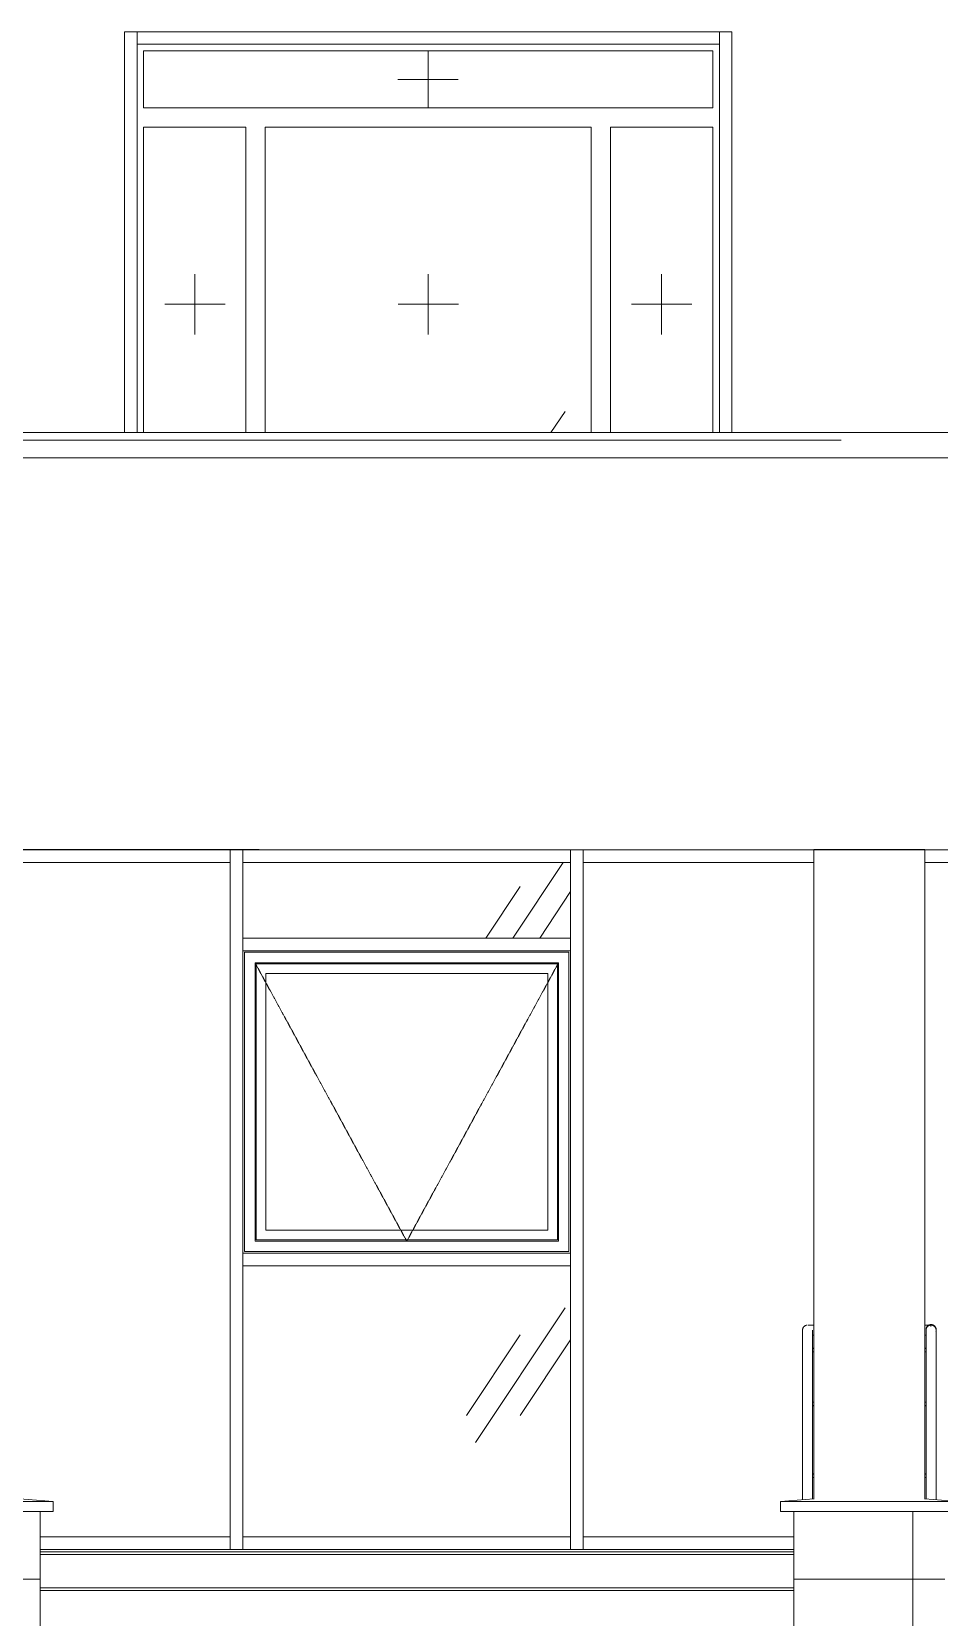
# Model space of a CAD drawing. Header units: millimetres. Extents: x -515342 to 330399, y -224905 to 507333.
# Drawn here: x 276250 to 279851, y 1799 to 8088 of the extents above; entities that cross this region are included whole.
import ezdxf

# ---------------------------------------------------------------- set-up
doc = ezdxf.new("R2010")
doc.units = ezdxf.units.MM
doc.linetypes.add('ASVP_Штриховая_ш2 п1', pattern=[3, 2, -1])
doc.layers.get('0').update_dxf_attribs({"lineweight": 0})
for name, color, linetype, lineweight in [('Витраж', 7, 'Continuous', 0), ('Лестницы', 7, 'Continuous', 0), ('Ограждение', 7, 'Continuous', 0), ('Окна', 7, 'Continuous', 0), ('Окна открывание', 7, 'Continuous', 0), ('Отметки', 7, 'Continuous', 0), ('Панели витража', 7, 'Continuous', 0), ('Перекрытие', 7, 'Continuous', 0), ('Стены внутренние', 7, 'Continuous', 0), ('Стены штриховка поверхности', 7, 'Continuous', 0)]:
    doc.layers.add(name, color=color, linetype=linetype, lineweight=lineweight)
pattern_1 = [(0, (56545.5, 150), (0, 600), []), (90, (56545.5, 150), (-600, 4e-14), [])]
pattern_2 = [(236.31, (995.8, 1244.6), (-1777.9963, -3556.002), [641.067, -5769.603]), (236.31, (1031.34, 1137.9), (-1777.9963, -3556.002), [384.64, -6026.03]), (236.31, (818, 1137.9), (-1777.9963, -3556.002), [384.64, -6026.03])]

# ---------------------------------------------------------------- blocks, each defined once
blk = doc.blocks.new('Окно_ПВХ_3Створки_1Фрамуга-верх - АР_Окно_ОП_1820_h_х2370_3ст2фр-в E30-V85-О_АР_Эскиз_Фасад 1-12 копия 1')
at = {"layer": 'Окна открывание'}
h = blk.add_hatch(dxfattribs=at)
h.set_pattern_fill('FP_1', color=256, style=0, pattern_type=2)
h.set_pattern_definition(pattern_2)
h.paths.add_polyline_path([(55088.2, 4430), (55147, 4430), (55147, 5642), (53853, 5642), (53853, 4430), (55018.7, 4430)])
at = {"layer": 'Окна'}
for p, q in [((55629, 5944), (53371, 5944)), ((53371, 5944), (53371, 5718)), ((55629, 5718), (55629, 5944)), ((55629, 5718), (53371, 5718)), ((53777, 5642), (53371, 5642)), ((53371, 5642), (53371, 4430)), ((53777, 4430), (53777, 5642)), ((55147, 5642), (53853, 5642)), ((53853, 4430), (53853, 5642)), ((55147, 4430), (55147, 5642)), ((55629, 5642), (55223, 5642)), ((55223, 4430), (55223, 5642)), ((55629, 4430), (55629, 5642))]:
    blk.add_line(p, q, dxfattribs=at)
at = {"layer": 'Окна открывание', "linetype": 'ASVP_Штриховая_ш2 п1'}
for p, q in [((54500, 5718), (54500, 5944)), ((54380, 5831), (54620, 5831)), ((53574, 4819), (53574, 5059)), ((54500, 4819), (54500, 5059)), ((55426, 4819), (55426, 5059)), ((53694, 4939), (53454, 4939)), ((54620, 4939), (54380, 4939)), ((55546, 4939), (55306, 4939))]:
    blk.add_line(p, q, dxfattribs=at)
blk = doc.blocks.new('Прямоугольный импост - АР_Откос_Металлический_50х330 Белый Правый-9899490-О_АР_Эскиз_Фасад 1-12 копия 1')
at = {"layer": 'Витраж'}
for p, q in [((21713.4, 2570), (21713.4, 2620)), ((24023.4, 2620), (21713.4, 2620)), ((24023.4, 2620), (24023.4, 2570)), ((24023.4, 2570), (21713.4, 2570))]:
    blk.add_line(p, q, dxfattribs=at)
blk = doc.blocks.new('Прямоугольный импост - АР_Откос_Металлический_50х330 Белый Правый-V103-О_АР_Эскиз_Фасад 1-12 копия 1')
at = {"layer": 'Витраж'}
for p, q in [((53295, 6020), (53345, 6020)), ((53295, 6020), (53295, 4430)), ((53345, 6020), (53345, 4430))]:
    blk.add_line(p, q, dxfattribs=at)
blk = doc.blocks.new('Прямоугольный импост - АР_Откос_Металлический_50х330 Белый Левый-V104-О_АР_Эскиз_Фасад 1-12 копия 1')
at = {"layer": 'Витраж'}
for p, q in [((55655, 6020), (55705, 6020)), ((55655, 4430), (55655, 6020)), ((55705, 4430), (55705, 6020))]:
    blk.add_line(p, q, dxfattribs=at)
blk = doc.blocks.new('Прямоугольный импост - АР_Импост_50х140 _горизонтальный импост витража_-9706426-О_АР_Эскиз_Фасад 1-12 копия 1')
at = {"layer": 'Витраж'}
for q in [(52960, 50), (53715, 0)]:
    blk.add_line((53715, 50), q, dxfattribs=at)
blk = doc.blocks.new('Системная панель - АР_ПанельВитража_Cтеклопакет_Двухкамерный_36 мм-V111-О_АР_Эскиз_Фасад 1-12 копия 1')
at = {"layer": 'Панели витража'}
h = blk.add_hatch(dxfattribs=at)
h.set_pattern_fill('FP_1', color=256, style=0, pattern_type=2)
h.set_pattern_definition(pattern_2)
h.paths.add_polyline_path([(53828.2, 50), (55065, 50), (55065, 1125), (53765, 1125), (53765, 50)])
blk = doc.blocks.new('Системная панель - АР_ПанельВитража_Cтеклопакет_Двухкамерный_36 мм-V112-О_АР_Эскиз_Фасад 1-12 копия 1')
at = {"layer": 'Панели витража'}
h = blk.add_hatch(dxfattribs=at)
h.set_pattern_fill('FP_1', color=256, style=0, pattern_type=2)
h.set_pattern_definition(pattern_2)
h.paths.add_polyline_path([(53765, 2425), (55065, 2425), (55065, 2725), (53765, 2725)])
blk = doc.blocks.new('Прямоугольный импост - АР_Импост_50х140 _горизонтальный импост витража_-9962068-О_АР_Эскиз_Фасад 1-12 копия 1')
at = {"layer": 'Витраж'}
for p, q in [((53765, 0), (53765, 50)), ((55065, 50), (53765, 50)), ((55065, 50), (55065, 0))]:
    blk.add_line(p, q, dxfattribs=at)
blk = doc.blocks.new('Прямоугольный импост - АР_Импост_50х160 _вертикальный импост витража_-9630964-О_АР_Эскиз_Фасад 1-12 копия 1')
at = {"layer": 'Витраж'}
for p, q in [((53715, 1150), (53715, 0)), ((53765, 0), (53765, 1150))]:
    blk.add_line(p, q, dxfattribs=at)
blk = doc.blocks.new('Прямоугольный импост - АР_Импост_50х160 _вертикальный импост витража_-10100017-О_АР_Эскиз_Фасад 1-12 копия 1')
at = {"layer": 'Витраж'}
for p, q in [((49935, 2750), (49935, 2400)), ((49985, 2400), (49985, 2750))]:
    blk.add_line(p, q, dxfattribs=at)
blk = doc.blocks.new('Системная панель - АР_ПанельВитража_Cтеклопакет_Двухкамерный_36 мм-V113-О_АР_Эскиз_Фасад 1-12 копия 1')
at = {"layer": 'Панели витража'}
h = blk.add_hatch(dxfattribs=at)
h.set_pattern_fill('FP_1', color=256, style=0, pattern_type=2)
h.set_pattern_definition(pattern_2)
h.paths.add_polyline_path([(56015, 887.3), (56018.7, 885.2), (56017.8, 885.2), (56016.1, 886.4)])
h.paths.add_polyline_path([(55660.3, 50), (55950, 50), (55950, 150), (55898, 150), (55898, 189.8), (55985, 196.8), (55986.1, 874.3), (55987.7, 878.7), (55990.9, 882.8), (55995.8, 887.3), (55997.5, 887.3), (55999.8, 889.3), (56003.7, 889.3), (56005, 890), (56011, 888.6), (56012.7, 887.3), (56015.7, 886.4), (56023.7, 875.1), (56021.9, 880.6), (56020.7, 883.4), (56019.5, 885.2), (56015.5, 887.5), (56015, 889), (56030, 890), (56030, 2725), (55115, 2725), (55115, 50), (55655, 50)])
h.paths.add_polyline_path([(56025, 200), (56030, 200.4), (56030, 286.1), (56025, 286.3), (56025, 200)])
h.paths.add_polyline_path([(56030, 299.2), (56030, 571.1), (56025, 571.3), (56025, 300.6), (56029.2, 299.5)])
h.paths.add_polyline_path([(56030, 584.2), (56030, 784.9), (56025, 785), (56025, 585.6), (56029.2, 584.5)])
h.paths.add_polyline_path([(56030, 798), (56029.4, 850.1), (56025, 850), (56025, 799.3), (56029.2, 798.2)])
blk = doc.blocks.new('Прямоугольный импост - АР_Импост_50х140 _горизонтальный импост витража_-V114-О_АР_Эскиз_Фасад 1-12 копия 1')
at = {"layer": 'Витраж'}
for p in [(55115, 0), (55950, 50)]:
    blk.add_line(p, (55115, 50), dxfattribs=at)
blk = doc.blocks.new('Прямоугольный импост - АР_Импост_50х140 _горизонтальный импост витража_-9962069-О_АР_Эскиз_Фасад 1-12 копия 1')
at = {"layer": 'Витраж'}
for p, q in [((53765, 2375), (53765, 2425)), ((55065, 2425), (53765, 2425)), ((55065, 2425), (55065, 2375)), ((53765, 2375), (55065, 2375))]:
    blk.add_line(p, q, dxfattribs=at)
blk = doc.blocks.new('Панели витража_Окно_Одностворчатое_ЭК69 - АР_Окно_Открывание Вверх-V117-О_АР_Эскиз_Фасад 1-12 копия 1')
at = {"layer": 'Окна'}
for p, q in [((53771.5, 1181.5), (53771.5, 2368.5)), ((55058.5, 2368.5), (53771.5, 2368.5)), ((53813, 2327), (55017, 2327)), ((53813, 1223), (53813, 2327)), ((55017, 2327), (55017, 1223)), ((55058.5, 1181.5), (55058.5, 2368.5)), ((53817.5, 2322.5), (53817.5, 1227.5)), ((55012.5, 2322.5), (53817.5, 2322.5)), ((53856, 2284), (53856, 1266)), ((53856, 2284), (54974, 2284)), ((54974, 2284), (54974, 1266)), ((55012.5, 1227.5), (55012.5, 2322.5)), ((53856, 1266), (54974, 1266)), ((55017, 1223), (53813, 1223)), ((53817.5, 1227.5), (55012.5, 1227.5)), ((53771.5, 1181.5), (55058.5, 1181.5))]:
    blk.add_line(p, q, dxfattribs=at)
at = {"layer": 'Окна открывание', "linetype": 'ASVP_Штриховая_ш2 п1'}
for p, q in [((54415, 1223), (53813, 2327)), ((55017, 2327), (54415, 1223))]:
    blk.add_line(p, q, dxfattribs=at)
blk = doc.blocks.new('Прямоугольный импост - АР_Импост_50х160 _вертикальный импост витража_-9630965-О_АР_Эскиз_Фасад 1-12 копия 1')
at = {"layer": 'Витраж'}
for p, q in [((53715, 2400), (53715, 1150)), ((53765, 1150), (53765, 2400))]:
    blk.add_line(p, q, dxfattribs=at)
blk = doc.blocks.new('Прямоугольный импост - АР_Импост_50х140 _горизонтальный импост витража_-9960976-О_АР_Эскиз_Фасад 1-12 копия 1')
at = {"layer": 'Витраж'}
for p in [(53715, 2775), (52880, 2725)]:
    blk.add_line(p, (53715, 2725), dxfattribs=at)
blk = doc.blocks.new('Прямоугольный импост - АР_Импост_50х140 _горизонтальный импост витража_-V330-О_АР_Эскиз_Фасад 1-12 копия 1')
at = {"layer": 'Витраж'}
for p, q in [((53765, 2725), (53765, 2775)), ((55065, 2775), (55065, 2725)), ((53765, 2725), (55065, 2725))]:
    blk.add_line(p, q, dxfattribs=at)
blk = doc.blocks.new('Прямоугольный импост - АР_Импост_50х140 _горизонтальный импост витража_-V331-О_АР_Эскиз_Фасад 1-12 копия 1')
at = {"layer": 'Витраж'}
for q in [(55115, 2775), (56030, 2725)]:
    blk.add_line((55115, 2725), q, dxfattribs=at)
blk = doc.blocks.new('Прямоугольный импост - АР_Импост_50х140 _горизонтальный импост витража_-V332-О_АР_Эскиз_Фасад 1-12 копия 1')
at = {"layer": 'Витраж'}
for p in [(57265, 2775), (56470, 2725)]:
    blk.add_line(p, (57265, 2725), dxfattribs=at)
blk = doc.blocks.new('Прямоугольный импост - АР_Импост_50х160 _вертикальный импост витража_-10100019-О_АР_Эскиз_Фасад 1-12 копия 1')
at = {"layer": 'Витраж'}
for p, q in [((49935, 2775), (49935, 2750)), ((49985, 2750), (49985, 2775))]:
    blk.add_line(p, q, dxfattribs=at)
blk = doc.blocks.new('Ограждение - АР_Ограждение_Ограничение_D40-V336-О_АР_Эскиз_Фасад 1-12 копия 1')
at = {"layer": 'Ограждение', "flags": 128}
for points in [[(56495, 890), (56494.2, 890), (56493.4, 889.9), (56492.6, 889.9), (56491.8, 889.7), (56491, 889.6), (56490.2, 889.4), (56489.5, 889.2), (56488.7, 889), (56488, 888.7), (56487.2, 888.4), (56486.5, 888.1), (56485.8, 887.7), (56485.1, 887.4), (56484.4, 886.9), (56483.7, 886.5), (56483.1, 886), (56482.4, 885.6), (56481.8, 885), (56481.2, 884.5), (56480.7, 883.9), (56480.1, 883.3), (56479.6, 882.7), (56479.1, 882.1), (56478.6, 881.5), (56478.2, 880.8), (56477.8, 880.1), (56477.4, 879.4), (56477, 878.7), (56476.7, 878), (56476.4, 877.2), (56476.1, 876.5), (56475.8, 875.7), (56475.6, 875), (56475.4, 874.2), (56475.3, 873.4), (56475.2, 872.6), (56475.1, 871.8), (56475, 871), (56475, 870.2), (56475, 869.4), (56475, 868.6), (56475.1, 867.8), (56475.2, 867), (56475.4, 866.2), (56475.5, 865.5), (56475.7, 864.7)], [(56514.2, 864.3), (56514.4, 865), (56514.6, 865.8), (56514.7, 866.6), (56514.8, 867.4), (56514.9, 868.2), (56515, 869), (56515, 869.8), (56515, 870.6), (56515, 871.4), (56514.9, 872.2), (56514.8, 873), (56514.6, 873.8), (56514.5, 874.5), (56514.3, 875.3), (56514.1, 876.1), (56513.8, 876.8), (56513.5, 877.6), (56513.2, 878.3), (56512.8, 879), (56512.5, 879.7), (56512.1, 880.4), (56511.6, 881.1), (56511.2, 881.8), (56510.7, 882.4), (56510.2, 883), (56509.6, 883.6), (56509.1, 884.2), (56508.5, 884.7), (56507.9, 885.3), (56507.3, 885.8), (56506.6, 886.3), (56506, 886.7), (56505.3, 887.1), (56504.6, 887.5), (56503.9, 887.9), (56503.2, 888.2), (56502.4, 888.6), (56501.7, 888.8), (56500.9, 889.1), (56500.2, 889.3), (56499.4, 889.5), (56498.6, 889.7), (56497.8, 889.8), (56497, 889.9), (56496.2, 890), (56495.4, 890), (56495, 890)]]:
    blk.add_lwpolyline(points, dxfattribs=at)
at = {"layer": 'Ограждение'}
for start, end in [(131.22415, 139.40561), (90, 100.55156), (77.56679, 90), (36.73931, 52.21446), (175.13096, 180), (0, 4.18327)]:
    blk.add_arc((56495, 870), 20, start, end, dxfattribs=at)
blk = doc.blocks.new('Ограждение - АР_Ограждение_Ограничение_D40-V337-О_АР_Эскиз_Фасад 1-12 копия 1')
at = {"layer": 'Ограждение', "flags": 128}
for points in [[(56495, 891.9), (56494.3, 891.9), (56493.6, 891.9), (56492.8, 891.8), (56492.1, 891.7), (56491.4, 891.6), (56490.7, 891.5), (56490, 891.3), (56489.3, 891.1), (56488.6, 890.9), (56487.9, 890.6), (56487.2, 890.3), (56486.5, 890), (56485.8, 889.7), (56485.1, 889.3), (56484.5, 888.9), (56483.8, 888.5), (56483.2, 888.1), (56482.6, 887.6), (56482, 887.1), (56481.4, 886.6), (56480.8, 886), (56480.2, 885.4), (56479.7, 884.8), (56479.2, 884.2), (56478.7, 883.5), (56478.2, 882.8), (56477.8, 882.1), (56477.4, 881.4), (56477, 880.6), (56476.6, 879.8), (56476.3, 879), (56476, 878.2), (56475.8, 877.4), (56475.5, 876.5), (56475.4, 875.7), (56475.2, 874.8), (56475.1, 873.9), (56475, 873.1), (56475, 872.2), (56475, 871.9)], [(56515, 871.9), (56515, 872.8), (56514.9, 873.7), (56514.8, 874.6), (56514.7, 875.5), (56514.5, 876.3), (56514.3, 877.2), (56514.1, 878), (56513.8, 878.8), (56513.5, 879.6), (56513.1, 880.4), (56512.7, 881.2), (56512.3, 881.9), (56511.9, 882.6), (56511.4, 883.3), (56510.9, 884), (56510.4, 884.7), (56509.9, 885.3), (56509.3, 885.9), (56508.8, 886.4), (56508.2, 887), (56507.6, 887.5), (56507, 888), (56506.3, 888.4), (56505.7, 888.8), (56505, 889.2), (56504.4, 889.6), (56503.7, 889.9), (56503, 890.3), (56502.3, 890.5), (56501.6, 890.8), (56500.9, 891), (56500.2, 891.2), (56499.5, 891.4), (56498.8, 891.6), (56498.1, 891.7), (56497.4, 891.8), (56496.6, 891.9), (56495.9, 891.9), (56495.2, 891.9), (56495, 891.9)]]:
    blk.add_lwpolyline(points, dxfattribs=at)
at = {"layer": 'Ограждение'}
for start_param, end_param in [(2.209054, 2.506886), (1.570796, 1.756864), (1.348066, 1.570796), (0.64712, 0.935127), (2.947364, 3.213305), (6.211473, 6.44349)]:
    blk.add_ellipse((56495, 871.9), major_axis=(20, 0), ratio=0.903278, start_param=start_param, end_param=end_param, dxfattribs=at)
blk = doc.blocks.new('Ограждение - АР_Ограждение_Балясина_D40_900-V136-О_АР_Эскиз_Фасад 1-12 копия 1')
at = {"layer": 'Ограждение', "flags": 128}
for points in [[(52434.8, 799), (52435.7, 798.6), (52436.5, 798.3), (52437.4, 797.9), (52438.3, 797.6), (52439.2, 797.4), (52440.1, 797.2)], [(52439.2, 783.8), (52437.7, 784.1), (52436.3, 784.4), (52434.9, 784.7)]]:
    blk.add_lwpolyline(points, dxfattribs=at)
blk = doc.blocks.new('Ограждение - АР_Ограждение_Балясина_D40_900-10240718-О_АР_Эскиз_Фасад 1-12 копия 1')
at = {"layer": 'Ограждение', "flags": 128}
for points in [[(52434.8, 585.2), (52435.7, 584.9), (52436.5, 584.5), (52437.4, 584.2), (52438.3, 583.9), (52439.2, 583.6), (52440.1, 583.4)], [(52439.2, 570.1), (52437.7, 570.3), (52436.3, 570.6), (52435, 571)]]:
    blk.add_lwpolyline(points, dxfattribs=at)
blk = doc.blocks.new('Ограждение - АР_Ограждение_Балясина_D40_900-V137-О_АР_Эскиз_Фасад 1-12 копия 1')
at = {"layer": 'Ограждение', "flags": 128}
for points in [[(52879.6, 298.4), (52880.5, 298.6), (52881.4, 298.8), (52882.3, 299.1), (52883.2, 299.4), (52884.1, 299.8), (52884.9, 300.1)], [(52884.1, 285.7), (52882.7, 285.4), (52881.2, 285.1), (52880, 284.9)]]:
    blk.add_lwpolyline(points, dxfattribs=at)
blk = doc.blocks.new('Ограждение - АР_Ограждение_Балясина_D40_900-V138-О_АР_Эскиз_Фасад 1-12 копия 1')
at = {"layer": 'Ограждение', "flags": 128}
for points in [[(52879.6, 797.1), (52880.5, 797.3), (52881.4, 797.6), (52882.3, 797.9), (52883.2, 798.2), (52884.1, 798.5), (52884.9, 798.9)], [(52884.1, 784.5), (52882.7, 784.1), (52881.2, 783.9), (52880, 783.7)]]:
    blk.add_lwpolyline(points, dxfattribs=at)
blk = doc.blocks.new('Ограждение - Ограждение-10129586-О_АР_Эскиз_Фасад 1-12 копия 1')
for name, p in [('Ограждение - АР_Ограждение_Балясина_D40_900-V136-О_АР_Эскиз_Фасад 1-12 копия 1', (3590, 0)), ('Ограждение - АР_Ограждение_Балясина_D40_900-V138-О_АР_Эскиз_Фасад 1-12 копия 1', (3590, 0)), ('Ограждение - АР_Ограждение_Балясина_D40_900-10240718-О_АР_Эскиз_Фасад 1-12 копия 1', (3590, 0)), ('Ограждение - АР_Ограждение_Балясина_D40_900-V137-О_АР_Эскиз_Фасад 1-12 копия 1', (3590, 285)), ('Ограждение - АР_Ограждение_Балясина_D40_900-10240718-О_АР_Эскиз_Фасад 1-12 копия 1', (3590, -285)), ('Ограждение - АР_Ограждение_Балясина_D40_900-V137-О_АР_Эскиз_Фасад 1-12 копия 1', (3590, 0))]:
    blk.add_blockref(name, p)
blk = doc.blocks.new('Тип перил - АР_Ограждение_Ограничение_D40-V338-О_АР_Эскиз_Фасад 1-12 копия 1')
at = {"layer": 'Ограждение', "flags": 128}
for points in [[(56495, 890), (56494.2, 890), (56493.4, 889.9), (56492.6, 889.9), (56491.8, 889.7), (56491, 889.6), (56490.2, 889.4), (56489.5, 889.2), (56488.7, 889), (56488, 888.7), (56487.2, 888.4), (56486.5, 888.1), (56485.8, 887.7), (56485.1, 887.4), (56484.4, 886.9), (56483.7, 886.5), (56483.1, 886), (56482.4, 885.6), (56481.8, 885), (56481.2, 884.5), (56480.7, 883.9), (56480.1, 883.3), (56479.6, 882.7), (56479.1, 882.1), (56478.6, 881.5), (56478.2, 880.8), (56477.8, 880.1), (56477.4, 879.4), (56477, 878.7), (56476.7, 878), (56476.4, 877.2), (56476.1, 876.5), (56475.8, 875.7), (56475.6, 875), (56475.4, 874.2), (56475.3, 873.4), (56475.2, 872.6), (56475.1, 871.8), (56475, 871), (56475, 870.2), (56475, 869.4), (56475, 868.6), (56475.1, 867.8), (56475.2, 867), (56475.4, 866.2), (56475.5, 865.5), (56475.7, 864.7)], [(56514.2, 864.3), (56514.4, 865), (56514.6, 865.8), (56514.7, 866.6), (56514.8, 867.4), (56514.9, 868.2), (56515, 869), (56515, 869.8), (56515, 870.6), (56515, 871.4), (56514.9, 872.2), (56514.8, 873), (56514.6, 873.8), (56514.5, 874.5), (56514.3, 875.3), (56514.1, 876.1), (56513.8, 876.8), (56513.5, 877.6), (56513.2, 878.3), (56512.8, 879), (56512.5, 879.7), (56512.1, 880.4), (56511.6, 881.1), (56511.2, 881.8), (56510.7, 882.4), (56510.2, 883), (56509.6, 883.6), (56509.1, 884.2), (56508.5, 884.7), (56507.9, 885.3), (56507.3, 885.8), (56506.6, 886.3), (56506, 886.7), (56505.3, 887.1), (56504.6, 887.5), (56503.9, 887.9), (56503.2, 888.2), (56502.4, 888.6), (56501.7, 888.8), (56500.9, 889.1), (56500.2, 889.3), (56499.4, 889.5), (56498.6, 889.7), (56497.8, 889.8), (56497, 889.9), (56496.2, 890), (56495.4, 890), (56495, 890)]]:
    blk.add_lwpolyline(points, dxfattribs=at)
at = {"layer": 'Ограждение'}
for start, end in [(131.22415, 139.40561), (90, 100.55156), (77.56679, 90), (36.73931, 52.21446), (175.13096, 180), (0, 4.18327)]:
    blk.add_arc((56495, 870), 20, start, end, dxfattribs=at)
blk = doc.blocks.new('Тип перил - АР_Ограждение_Ограничение_D40-V339-О_АР_Эскиз_Фасад 1-12 копия 1')
at = {"layer": 'Ограждение', "flags": 128}
for points in [[(56495, 891.9), (56494.3, 891.9), (56493.6, 891.9), (56492.8, 891.8), (56492.1, 891.7), (56491.4, 891.6), (56490.7, 891.5), (56490, 891.3), (56489.3, 891.1), (56488.6, 890.9), (56487.9, 890.6), (56487.2, 890.3), (56486.5, 890), (56485.8, 889.7), (56485.1, 889.3), (56484.5, 888.9), (56483.8, 888.5), (56483.2, 888.1), (56482.6, 887.6), (56482, 887.1), (56481.4, 886.6), (56480.8, 886), (56480.2, 885.4), (56479.7, 884.8), (56479.2, 884.2), (56478.7, 883.5), (56478.2, 882.8), (56477.8, 882.1), (56477.4, 881.4), (56477, 880.6), (56476.6, 879.8), (56476.3, 879), (56476, 878.2), (56475.8, 877.4), (56475.5, 876.5), (56475.4, 875.7), (56475.2, 874.8), (56475.1, 873.9), (56475, 873.1), (56475, 872.2), (56475, 871.9)], [(56515, 871.9), (56515, 872.8), (56514.9, 873.7), (56514.8, 874.6), (56514.7, 875.5), (56514.5, 876.3), (56514.3, 877.2), (56514.1, 878), (56513.8, 878.8), (56513.5, 879.6), (56513.1, 880.4), (56512.7, 881.2), (56512.3, 881.9), (56511.9, 882.6), (56511.4, 883.3), (56510.9, 884), (56510.4, 884.7), (56509.9, 885.3), (56509.3, 885.9), (56508.8, 886.4), (56508.2, 887), (56507.6, 887.5), (56507, 888), (56506.3, 888.4), (56505.7, 888.8), (56505, 889.2), (56504.4, 889.6), (56503.7, 889.9), (56503, 890.3), (56502.3, 890.5), (56501.6, 890.8), (56500.9, 891), (56500.2, 891.2), (56499.5, 891.4), (56498.8, 891.6), (56498.1, 891.7), (56497.4, 891.8), (56496.6, 891.9), (56495.9, 891.9), (56495.2, 891.9), (56495, 891.9)]]:
    blk.add_lwpolyline(points, dxfattribs=at)
at = {"layer": 'Ограждение'}
for start_param, end_param in [(2.209054, 2.506886), (1.570796, 1.756864), (1.348066, 1.570796), (0.64712, 0.935127), (2.947364, 3.213305), (6.211473, 6.44349)]:
    blk.add_ellipse((56495, 871.9), major_axis=(20, 0), ratio=0.903278, start_param=start_param, end_param=end_param, dxfattribs=at)
blk = doc.blocks.new('Тип перил - Перила_Внутренний_-10129604-О_АР_Эскиз_Фасад 1-12 копия 1')
at = {"layer": 'Ограждение'}
for p, q in [((55985, 867.1), (55985, 196.8)), ((56025, 200), (56025, 867.1)), ((56475, 867.1), (56475, 200)), ((56515, 870), (56515, 869.2)), ((56515, 196.8), (56515, 867.1))]:
    blk.add_line(p, q, dxfattribs=at)
at = {"layer": 'Ограждение', "flags": 128}
for points in [[(55985, 870), (55985, 870.8), (55985.1, 871.6), (55985.1, 872.4), (55985.3, 873.2), (55985.4, 874), (55985.6, 874.8), (55985.8, 875.5), (55986, 876.3), (55986.3, 877), (55986.6, 877.8), (55986.9, 878.5), (55987.3, 879.2), (55987.6, 879.9), (55988.1, 880.6), (55988.5, 881.3), (55989, 881.9), (55989.4, 882.6), (55990, 883.2), (55990.5, 883.8), (55991.1, 884.3), (55991.7, 884.9), (55992.3, 885.4), (55992.9, 885.9), (55993.5, 886.4), (55994.2, 886.8)], [(55994.9, 887.2), (55995.6, 887.6), (55996.3, 888), (55997, 888.3), (55997.8, 888.6), (55998.5, 888.9)], [(56000, 889.4), (56000.8, 889.6), (56001.6, 889.7), (56002.4, 889.8), (56003.2, 889.9), (56004, 890)], [(56006.9, 890), (56007.5, 890), (56008.2, 890), (56008.9, 890), (56009.8, 890), (56010.7, 890), (56011.6, 890), (56012.6, 890), (56013.7, 890), (56014.9, 890), (56016.1, 890), (56017.4, 890), (56018.8, 890), (56020.2, 890), (56021.6, 890), (56023.1, 890), (56024.7, 890), (56026.3, 890), (56028, 890), (56029.7, 890)], [(56471.1, 890), (56471.6, 890), (56473.2, 890), (56474.9, 890), (56476.4, 890), (56478, 890), (56479.4, 890), (56480.9, 890), (56482.2, 890), (56483.5, 890), (56484.8, 890), (56486, 890), (56487.1, 890)], [(56509.9, 883.3), (56510.4, 882.7), (56510.9, 882.1)], [(55985, 870), (55985, 870), (55985, 869.9), (55985, 869.8), (55985, 869.6), (55985, 869.4), (55985, 869.1), (55985, 868.8), (55985, 868.5), (55985, 868.1), (55985, 867.6), (55985, 867.1), (55985, 867.1)], [(55985, 869), (55985, 869.8), (55985, 870)], [(56025, 867.1), (56025, 867.6), (56025, 868), (56025, 868.4), (56025, 868.8), (56025, 869.1), (56025, 869.4), (56025, 869.6), (56025, 869.8), (56025, 869.9), (56025, 870), (56025, 870)], [(56030, 850), (56028.4, 850), (56026.8, 850), (56025.1, 850)], [(56475, 850), (56473.7, 850), (56472, 850), (56470.3, 850)], [(56475, 870), (56475, 870), (56475, 869.9), (56475, 869.8), (56475, 869.6), (56475, 869.4), (56475, 869.1), (56475, 868.8), (56475, 868.5), (56475, 868.1), (56475, 867.6), (56475, 867.1), (56475, 867.1)], [(56513.6, 877.2), (56513.9, 876.5), (56514.2, 875.7), (56514.4, 875), (56514.6, 874.2), (56514.7, 873.4), (56514.8, 872.6)], [(56514.9, 871.8), (56515, 871), (56515, 870.2), (56515, 870)], [(56515, 867.1), (56515, 867.6), (56515, 868), (56515, 868.4), (56515, 868.8), (56515, 869.1), (56515, 869.4), (56515, 869.6), (56515, 869.8), (56515, 869.9), (56515, 870), (56515, 870)]]:
    blk.add_lwpolyline(points, dxfattribs=at)
at = {"layer": 'Ограждение'}
for start_param, end_param in [(1.570796, 1.674294), (2.899379, 3.141593), (0, 0.21396)]:
    blk.add_ellipse((56495, 867.1), major_axis=(20, 0), ratio=0.903278, start_param=start_param, end_param=end_param, dxfattribs=at)
blk = doc.blocks.new('Ограждение - Ограждение-10130583-О_АР_Эскиз_Фасад 1-12 копия 1')
at = {"layer": 'Ограждение'}
for p, q in [((52440, 200.4), (52308, 189.8)), ((53012, 189.8), (52308, 189.8)), ((52308, 189.8), (52308, 150)), ((52880, 200.4), (53012, 189.8)), ((53012, 189.8), (53012, 150)), ((53012, 150), (52308, 150))]:
    blk.add_line(p, q, dxfattribs=at)
blk = doc.blocks.new('Ограждение - Ограждение-10130669-О_АР_Эскиз_Фасад 1-12 копия 1')
at = {"layer": 'Ограждение'}
for p, q in [((56030, 200.4), (55898, 189.8)), ((56602, 189.8), (55898, 189.8)), ((55898, 189.8), (55898, 150)), ((56470, 200.4), (56602, 189.8)), ((56602, 189.8), (56602, 150)), ((56602, 150), (55898, 150))]:
    blk.add_line(p, q, dxfattribs=at)
blk = doc.blocks.new('СД_Люблино_Фасады_rvt-1-О_АР_Эскиз_Фасад 1-12 копия 1')
at = {"layer": 'Стены штриховка поверхности', "true_color": 0xcacaca}
h = blk.add_hatch(dxfattribs=at)
h.set_pattern_fill('FP_26', color=9, style=0, pattern_type=2)
h.set_pattern_definition([(0, (52955.5, 150), (0, 600), []), (90, (52955.5, 150), (-600, 4e-14), [])])
h.paths.add_polyline_path([(52960, -1100), (52960, 150), (52860, 150), (52860, -1100)])
h = blk.add_hatch(dxfattribs=at)
h.set_pattern_fill('FP_25', color=9, style=0, pattern_type=2)
h.set_pattern_definition(pattern_1)
h.paths.add_polyline_path([(56050, -1100), (56450, -1100), (56450, 150), (55950, 150), (55950, -1100)])
h = blk.add_hatch(dxfattribs=at)
h.set_pattern_fill('FP_25', color=9, style=0, pattern_type=2)
h.set_pattern_definition(pattern_1)
h.paths.add_polyline_path([(56550, -1100), (56550, 150), (56450, 150), (56450, -1100)])
at = {"layer": 'Лестницы'}
for p, q in [((52960, -10), (55950, -10)), ((55950, -20), (52960, -20)), ((55950, -20), (52960, -20)), ((52960, -152.5), (55950, -152.5)), ((55950, -162.5), (52960, -162.5)), ((55950, -162.5), (52960, -162.5))]:
    blk.add_line(p, q, dxfattribs=at)
at = {"layer": 'Перекрытие'}
for p, q in [((56030, 2775), (52880, 2775)), ((56030, 2775), (56030, 2776)), ((56470, 2776), (56470, 2775)), ((59745, 2775), (56470, 2775))]:
    blk.add_line(p, q, dxfattribs=at)
at = {"layer": 'Стены внутренние'}
for p, q in [((56030, 2776), (56470, 2776)), ((56030, 200), (56030, 2775)), ((56030, 2775), (56050, 2775)), ((56470, 2775), (56050, 2775)), ((56470, 200), (56470, 2775)), ((52960, 150), (52960, -1100)), ((55950, 150), (55950, -1100)), ((55950, 0), (52960, 0))]:
    blk.add_line(p, q, dxfattribs=at)
at = {"layer": 'Витраж', "lineweight": 9}
for name, p in [('Прямоугольный импост - АР_Откос_Металлический_50х330 Белый Правый-V103-О_АР_Эскиз_Фасад 1-12 копия 1', (0, 0)), ('Прямоугольный импост - АР_Откос_Металлический_50х330 Белый Правый-9899490-О_АР_Эскиз_Фасад 1-12 копия 1', (31631.6, 3400)), ('Прямоугольный импост - АР_Откос_Металлический_50х330 Белый Левый-V104-О_АР_Эскиз_Фасад 1-12 копия 1', (0, 0)), ('Прямоугольный импост - АР_Импост_50х140 _горизонтальный импост витража_-9960976-О_АР_Эскиз_Фасад 1-12 копия 1', (0, 0)), ('Прямоугольный импост - АР_Импост_50х160 _вертикальный импост витража_-10100019-О_АР_Эскиз_Фасад 1-12 копия 1', (3780, 0)), ('Прямоугольный импост - АР_Импост_50х140 _горизонтальный импост витража_-V330-О_АР_Эскиз_Фасад 1-12 копия 1', (0, 0)), ('Прямоугольный импост - АР_Импост_50х160 _вертикальный импост витража_-10100019-О_АР_Эскиз_Фасад 1-12 копия 1', (5130, 0)), ('Прямоугольный импост - АР_Импост_50х140 _горизонтальный импост витража_-V331-О_АР_Эскиз_Фасад 1-12 копия 1', (0, 0)), ('Прямоугольный импост - АР_Импост_50х140 _горизонтальный импост витража_-V332-О_АР_Эскиз_Фасад 1-12 копия 1', (0, 0)), ('Прямоугольный импост - АР_Импост_50х160 _вертикальный импост витража_-10100017-О_АР_Эскиз_Фасад 1-12 копия 1', (3780, 0)), ('Прямоугольный импост - АР_Импост_50х160 _вертикальный импост витража_-10100017-О_АР_Эскиз_Фасад 1-12 копия 1', (5130, 0)), ('Прямоугольный импост - АР_Импост_50х160 _вертикальный импост витража_-9630965-О_АР_Эскиз_Фасад 1-12 копия 1', (0, 0)), ('Прямоугольный импост - АР_Импост_50х140 _горизонтальный импост витража_-9962069-О_АР_Эскиз_Фасад 1-12 копия 1', (0, 0)), ('Прямоугольный импост - АР_Импост_50х160 _вертикальный импост витража_-9630965-О_АР_Эскиз_Фасад 1-12 копия 1', (1350, 0)), ('Прямоугольный импост - АР_Импост_50х160 _вертикальный импост витража_-9630964-О_АР_Эскиз_Фасад 1-12 копия 1', (0, 0)), ('Прямоугольный импост - АР_Импост_50х140 _горизонтальный импост витража_-9962069-О_АР_Эскиз_Фасад 1-12 копия 1', (0, -1250)), ('Прямоугольный импост - АР_Импост_50х160 _вертикальный импост витража_-9630964-О_АР_Эскиз_Фасад 1-12 копия 1', (1350, 0)), ('Прямоугольный импост - АР_Импост_50х140 _горизонтальный импост витража_-9706426-О_АР_Эскиз_Фасад 1-12 копия 1', (0, 0)), ('Прямоугольный импост - АР_Импост_50х140 _горизонтальный импост витража_-9962068-О_АР_Эскиз_Фасад 1-12 копия 1', (0, 0)), ('Прямоугольный импост - АР_Импост_50х140 _горизонтальный импост витража_-V114-О_АР_Эскиз_Фасад 1-12 копия 1', (0, 0))]:
    blk.add_blockref(name, p, dxfattribs=at)
at = {"layer": 'Ограждение', "lineweight": 9}
for name in ['Тип перил - Перила_Внутренний_-10129604-О_АР_Эскиз_Фасад 1-12 копия 1', 'Ограждение - АР_Ограждение_Ограничение_D40-V337-О_АР_Эскиз_Фасад 1-12 копия 1', 'Тип перил - АР_Ограждение_Ограничение_D40-V339-О_АР_Эскиз_Фасад 1-12 копия 1', 'Ограждение - АР_Ограждение_Ограничение_D40-V336-О_АР_Эскиз_Фасад 1-12 копия 1', 'Тип перил - АР_Ограждение_Ограничение_D40-V338-О_АР_Эскиз_Фасад 1-12 копия 1', 'Ограждение - Ограждение-10129586-О_АР_Эскиз_Фасад 1-12 копия 1', 'Ограждение - Ограждение-10130583-О_АР_Эскиз_Фасад 1-12 копия 1', 'Ограждение - Ограждение-10130669-О_АР_Эскиз_Фасад 1-12 копия 1']:
    blk.add_blockref(name, (0, 0), dxfattribs=at)
at = {"layer": 'Окна', "lineweight": 9}
for name in ['Окно_ПВХ_3Створки_1Фрамуга-верх - АР_Окно_ОП_1820_h_х2370_3ст2фр-в E30-V85-О_АР_Эскиз_Фасад 1-12 копия 1', 'Панели витража_Окно_Одностворчатое_ЭК69 - АР_Окно_Открывание Вверх-V117-О_АР_Эскиз_Фасад 1-12 копия 1']:
    blk.add_blockref(name, (0, 0), dxfattribs=at)
at = {"layer": 'Панели витража', "lineweight": 9}
for name in ['Системная панель - АР_ПанельВитража_Cтеклопакет_Двухкамерный_36 мм-V112-О_АР_Эскиз_Фасад 1-12 копия 1', 'Системная панель - АР_ПанельВитража_Cтеклопакет_Двухкамерный_36 мм-V113-О_АР_Эскиз_Фасад 1-12 копия 1', 'Системная панель - АР_ПанельВитража_Cтеклопакет_Двухкамерный_36 мм-V111-О_АР_Эскиз_Фасад 1-12 копия 1']:
    blk.add_blockref(name, (0, 0), dxfattribs=at)
blk = doc.blocks.new('Ограждение - Ограждение-9890191-О_АР_Эскиз_Фасад 1-12 копия 1')
at = {"layer": 'Ограждение'}
for p, q in [((59915, 4430), (41805, 4430)), ((41805, 4330), (59915, 4330))]:
    blk.add_line(p, q, dxfattribs=at)

msp = doc.modelspace()

# ---------------------------------------------------------------- linework, layer by layer
at = {"layer": 'Отметки'}
for p, q in [((279462.2912, 6467.7355), (265413.2796, 6467.7355)), ((277153.3803, 4843.7355), (266264.4083, 4843.7355))]:
    msp.add_line(p, q, dxfattribs=at)

# ---------------------------------------------------------------- block references
msp.add_blockref('СД_Люблино_Фасады_rvt-1-О_АР_Эскиз_Фасад 1-12 копия 1', (223323.3997, 2067.7355))
at = {"layer": 'Ограждение'}
msp.add_blockref('Ограждение - Ограждение-9890191-О_АР_Эскиз_Фасад 1-12 копия 1', (223323.3997, 2067.7355), dxfattribs=at)

doc.saveas('drawing.dxf')
